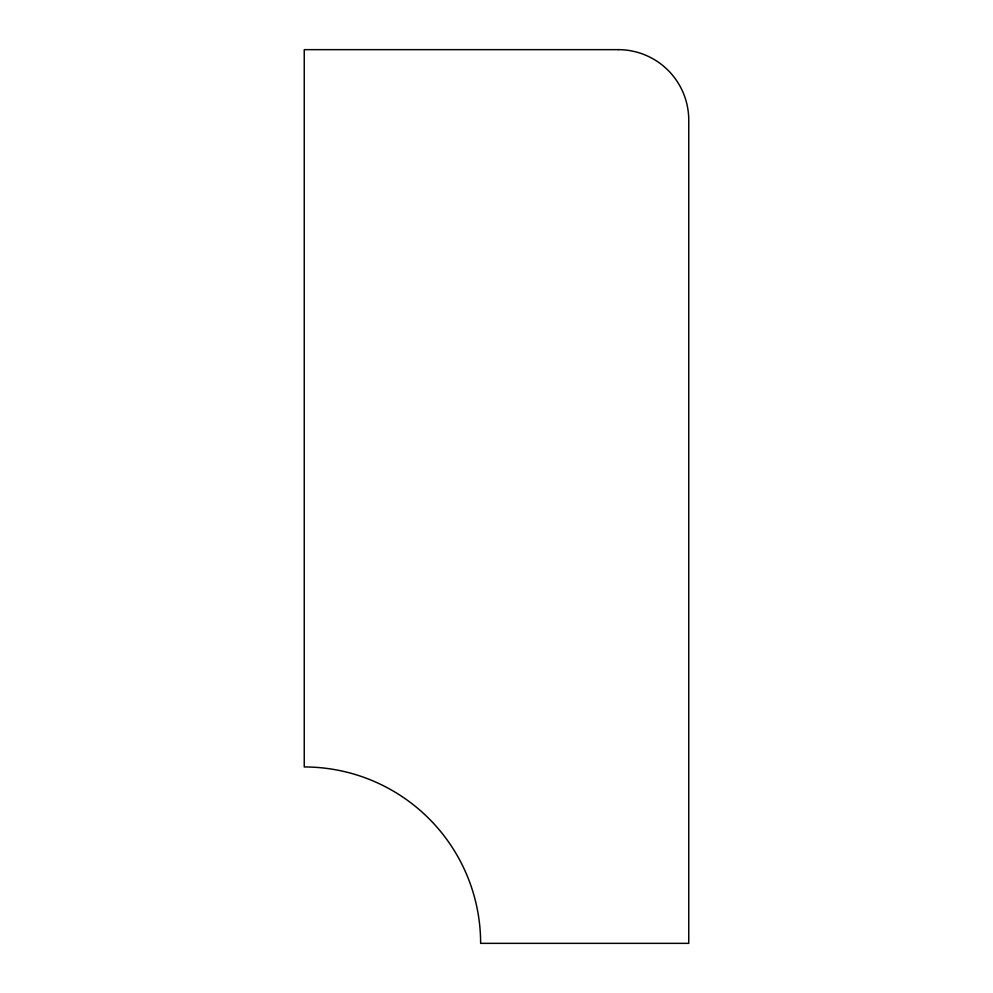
<?xml version="1.0" encoding="UTF-8"?>
<svg xmlns="http://www.w3.org/2000/svg" width="993" height="993" viewBox="0 0 993 993"><rect width="100%" height="100%" fill="white"/><g stroke="black" fill="none" stroke-linecap="round" stroke-linejoin="round"><path stroke-width="1.49" d="M618.205 49.65L304.243 49.65L304.243 766.956A176.394 176.394 0 0 1 480.624 943.35L688.757 943.35L688.757 120.203A70.553 70.553 0 0 0 618.205 49.65"/></g></svg>
